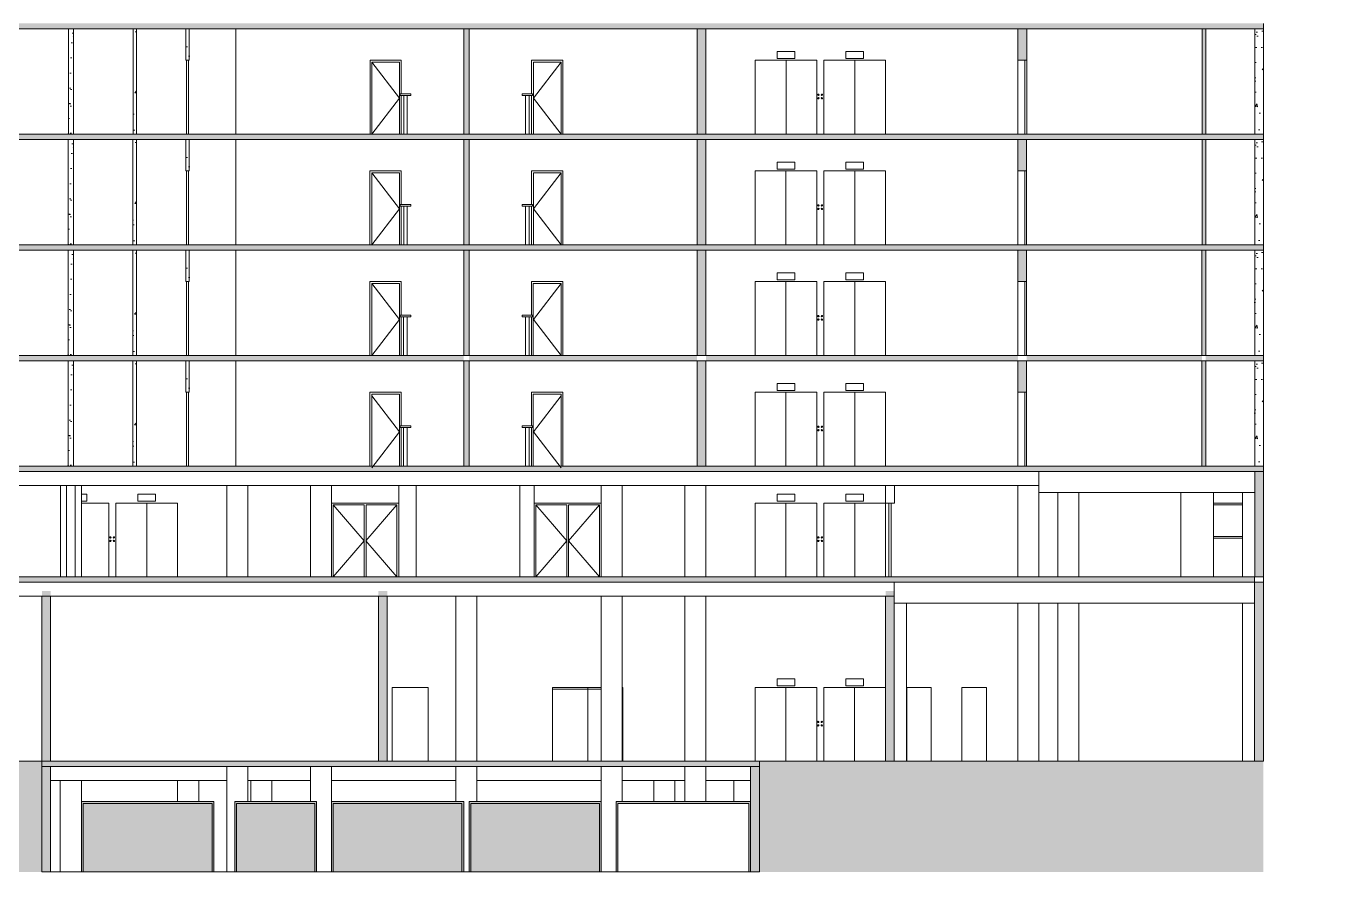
# Model space of a CAD drawing. Header units: millimetres. Extents: x 2878 to 6301, y 540 to 1980.
# Drawn here: x 3108.5 to 3145.62, y 945.48 to 969.55 of the extents above; entities that cross this region are included whole.
import ezdxf

# ---------------------------------------------------------------- set-up
doc = ezdxf.new("R2010")
doc.units = ezdxf.units.MM
doc.header["$LTSCALE"] = 4
for name, color, linetype, lineweight in [('ALVENARIA', 4, 'Continuous', 20), ('COTAS', 35, 'Continuous', 5), ('JANELA', 2, 'Continuous', 20), ('PILAR', 1, 'Continuous', 5), ('PORTA', 2, 'Continuous', 20)]:
    doc.layers.add(name, color=color, linetype=linetype, lineweight=lineweight)
pattern_1 = [(50, (255.081, -347.3159), (0.92914181, -0.08128934), [0.097155, -1.068705]), (355, (255.081, -347.3159), (-0.17974145, 0.9743899), [0.077724, -0.85496698]), (100.451445, (255.1584, -347.3227), (0.74940036, 0.89310053), [0.08256904, -0.90826025]), (46.1842, (255.081, -347.0568), (1.3825031, -0.21441587), [0.1457325, -1.6030575]), (96.63556, (255.1962, -347.0747), (1.2107611, 1.26187324), [0.1238536, -1.3623916]), (351.18415, (255.081, -347.0568), (1.2107611, 1.26187324), [0.11658583, -1.28244463]), (21, (255.21055, -347.1216), (0.7732334, -0.52155251), [0.097155, -1.068705]), (326, (255.21055, -347.1216), (0.31519034, 0.93935863), [0.077724, -0.854964]), (71.451445, (255.275, -347.1651), (1.08842374, 0.41780612), [0.08256904, -0.90825868]), (37.5, (255.081, -347.31592), (0.015751877, 0.431230698), [0, -0.8446008, 0, -0.867918, 0, -0.8582025]), (7.5, (255.081, -347.3159), (0.34078028, 0.51092093), [0, -0.4948428, 0, -0.8251698, 0, -0.3270885]), (327.5, (254.79214, -347.31592), (0.691512035, -0.029216594), [0, -0.32385, 0, -1.010412, 0, -1.340739]), (317.5, (254.6626, -347.3159), (0.75545883, 0.1296751), [0, -0.421005, 0, -0.6710172, 0, -0.952119])]
pattern_2 = [(50, (255.081, -344.1659), (0.92914181, -0.08128934), [0.097155, -1.068705]), (355, (255.081, -344.1659), (-0.17974145, 0.9743899), [0.077724, -0.85496698]), (100.451445, (255.1584, -344.1727), (0.74940036, 0.89310053), [0.08256904, -0.90826025]), (46.1842, (255.081, -343.9068), (1.3825031, -0.21441587), [0.1457325, -1.6030575]), (96.63556, (255.1962, -343.9247), (1.2107611, 1.26187324), [0.1238536, -1.3623916]), (351.18415, (255.081, -343.9068), (1.2107611, 1.26187324), [0.11658583, -1.28244463]), (21, (255.21055, -343.9716), (0.7732334, -0.52155251), [0.097155, -1.068705]), (326, (255.21055, -343.9716), (0.31519034, 0.93935863), [0.077724, -0.854964]), (71.451445, (255.275, -344.0151), (1.08842374, 0.41780612), [0.08256904, -0.90825868]), (37.5, (255.081, -344.16592), (0.015751877, 0.431230698), [0, -0.8446008, 0, -0.867918, 0, -0.8582025]), (7.5, (255.081, -344.1659), (0.34078028, 0.51092093), [0, -0.4948428, 0, -0.8251698, 0, -0.3270885]), (327.5, (254.79214, -344.16592), (0.691512035, -0.029216594), [0, -0.32385, 0, -1.010412, 0, -1.340739]), (317.5, (254.6626, -344.1659), (0.75545883, 0.1296751), [0, -0.421005, 0, -0.6710172, 0, -0.952119])]
pattern_3 = [(50, (255.0819, -341.0159), (0.92914181, -0.08128934), [0.097155, -1.068705]), (355, (255.0819, -341.0159), (-0.17974145, 0.9743899), [0.077724, -0.85496698]), (100.451445, (255.1593, -341.0227), (0.74940036, 0.89310053), [0.08256904, -0.90826025]), (46.1842, (255.0819, -340.7568), (1.3825031, -0.21441587), [0.1457325, -1.6030575]), (96.63556, (255.1971, -340.7747), (1.2107611, 1.26187324), [0.1238536, -1.3623916]), (351.18415, (255.0819, -340.7568), (1.2107611, 1.26187324), [0.11658583, -1.28244463]), (21, (255.2114, -340.8216), (0.7732334, -0.52155251), [0.097155, -1.068705]), (326, (255.2114, -340.8216), (0.31519034, 0.93935863), [0.077724, -0.854964]), (71.451445, (255.27585, -340.8651), (1.08842374, 0.41780612), [0.08256904, -0.90825868]), (37.5, (255.08188, -341.01592), (0.015751877, 0.431230698), [0, -0.8446008, 0, -0.867918, 0, -0.8582025]), (7.5, (255.0819, -341.0159), (0.34078028, 0.51092093), [0, -0.4948428, 0, -0.8251698, 0, -0.3270885]), (327.5, (254.793, -341.01592), (0.691512035, -0.029216594), [0, -0.32385, 0, -1.010412, 0, -1.340739]), (317.5, (254.66346, -341.0159), (0.75545883, 0.1296751), [0, -0.421005, 0, -0.6710172, 0, -0.952119])]
pattern_4 = [(50, (255.08275, -337.8659), (0.92914181, -0.08128934), [0.097155, -1.068705]), (355, (255.0827, -337.8659), (-0.17974145, 0.9743899), [0.077724, -0.85496698]), (100.451445, (255.1602, -337.8727), (0.74940036, 0.89310053), [0.08256904, -0.90826025]), (46.1842, (255.0827, -337.6068), (1.3825031, -0.21441587), [0.1457325, -1.6030575]), (96.63556, (255.198, -337.6247), (1.2107611, 1.26187324), [0.1238536, -1.3623916]), (351.18415, (255.0827, -337.6068), (1.2107611, 1.26187324), [0.11658583, -1.28244463]), (21, (255.2123, -337.6716), (0.7732334, -0.52155251), [0.097155, -1.068705]), (326, (255.2123, -337.6716), (0.31519034, 0.93935863), [0.077724, -0.854964]), (71.451445, (255.2767, -337.7151), (1.08842374, 0.41780612), [0.08256904, -0.90825868]), (37.5, (255.08275, -337.86592), (0.015751877, 0.431230698), [0, -0.8446008, 0, -0.867918, 0, -0.8582025]), (7.5, (255.08275, -337.8659), (0.34078028, 0.51092093), [0, -0.4948428, 0, -0.8251698, 0, -0.3270885]), (327.5, (254.79387, -337.86592), (0.691512035, -0.029216594), [0, -0.32385, 0, -1.010412, 0, -1.340739]), (317.5, (254.66433, -337.8659), (0.75545883, 0.1296751), [0, -0.421005, 0, -0.6710172, 0, -0.952119])]

msp = doc.modelspace()

# ---------------------------------------------------------------- hatches: boundary and pattern name
at = {"layer": 'COTAS'}
h = msp.add_hatch(dxfattribs=at)
h.set_pattern_fill('FLEX', color=9, scale=0.061)
h.set_pattern_definition([(0, (-325.8662, -279.77653), (0, 0.38735), [0.38735, -0.38735]), (45, (-325.47886, -279.77653), (3e-17, 0.38735), [0.0968375, -0.354120624, 0.0968375, -0.547795624])])
h.paths.add_polyline_path([(3129.292, 993.129), (3127.392, 993.129), (3127.392, 991.679), (3129.292, 991.679)])
h.paths.add_polyline_path([(3110.123, 945.479), (3113.789, 945.479), (3113.789, 947.429), (3110.123, 947.429)])
h.paths.add_polyline_path([(3114.488, 945.479), (3116.714, 945.479), (3116.714, 947.429), (3114.488, 947.429)])
h.paths.add_polyline_path([(3117.239, 945.479), (3120.898, 945.479), (3120.898, 947.429), (3117.239, 947.429)])
h.paths.add_polyline_path([(3121.149, 945.479), (3124.808, 945.479), (3124.808, 947.429), (3121.149, 947.429)])
h.paths.add_polyline_path([(3046.755, 991.679), (3048.655, 991.679), (3048.655, 993.129), (3046.755, 993.129)])
h.paths.add_polyline_path([(3061.381, 991.679), (3063.281, 991.679), (3063.281, 993.129), (3061.381, 993.129)])
at = {"layer": 'COTAS', "ltscale": 9}
h = msp.add_hatch(dxfattribs=at)
h.set_pattern_fill('AR-CONC', color=256, scale=0.0043)
h.set_pattern_definition([(50, (-59.3249, -212.6349), (0.78339408, -0.06853807), [0.081915, -0.901065]), (355, (-59.3249, -212.6349), (-0.15154671, 0.82154443), [0.065532, -0.72085451]), (100.451445, (-59.2596, -212.64064), (0.63184736, 0.75300633), [0.06961704, -0.76578805]), (46.1842, (-59.3249, -212.4165), (1.16563988, -0.180782), [0.1228725, -1.3515975]), (96.635558, (-59.2277, -212.4316), (1.02083778, 1.06393234), [0.1044256, -1.1486831]), (351.18415, (-59.3249, -212.4165), (1.02083778, 1.06393234), [0.09829786, -1.08127685]), (21, (-59.21566, -212.4711), (0.65194188, -0.43974035), [0.081915, -0.901065]), (326, (-59.21566, -212.4711), (0.26574872, 0.79200825), [0.065532, -0.720852]), (71.451445, (-59.1613, -212.50774), (0.9176906, 0.3522679), [0.06961704, -0.76578673]), (37.5, (-59.32488, -212.63493), (0.013280994, 0.363586667), [0, -0.7121144, 0, -0.731774, 0, -0.7235825]), (7.5, (-59.32488, -212.63493), (0.28732455, 0.43077647), [0, -0.4172204, 0, -0.6957314, 0, -0.2757805]), (327.5, (-59.56844, -212.63493), (0.58303956, -0.0246336), [0, -0.27305, 0, -0.851916, 0, -1.130427]), (317.5, (-59.67766, -212.63493), (0.63695548, 0.10933391), [0, -0.354965, 0, -0.5657596, 0, -0.802767])])
h.paths.add_polyline_path([(3143.704, 988.529), (3098.353, 988.529), (3098.353, 988.379), (3143.704, 988.379)])
h.paths.add_polyline_path([(3143.703, 985.379), (3098.352, 985.379), (3098.352, 985.229), (3143.703, 985.229)])
h.paths.add_polyline_path([(3143.702, 982.229), (3098.351, 982.229), (3098.351, 982.079), (3143.702, 982.079)])
h.paths.add_polyline_path([(3143.702, 979.079), (3098.351, 979.079), (3098.351, 978.929), (3143.702, 978.929)])
h.paths.add_polyline_path([(3098.601, 982.079), (3098.351, 982.079), (3098.351, 979.079), (3098.601, 979.079)])
h.paths.add_polyline_path([(3098.601, 978.929), (3098.351, 978.929), (3098.351, 975.929), (3098.601, 975.929)])
h.paths.add_polyline_path([(3098.602, 985.229), (3098.352, 985.229), (3098.352, 982.229), (3098.602, 982.229)])
h.paths.add_polyline_path([(3098.603, 988.379), (3098.353, 988.379), (3098.353, 985.379), (3098.603, 985.379)])
h.paths.add_polyline_path([(3143.702, 969.629), (3098.35, 969.629), (3098.35, 969.479), (3143.702, 969.479)])
h.paths.add_polyline_path([(3098.6, 969.479), (3098.35, 969.479), (3098.35, 966.479), (3098.6, 966.479)])
h.paths.add_polyline_path([(3143.702, 972.779), (3098.351, 972.779), (3098.351, 972.629), (3143.702, 972.629)])
h.paths.add_polyline_path([(3098.601, 972.629), (3098.351, 972.629), (3098.351, 969.629), (3098.601, 969.629)])
h.paths.add_polyline_path([(3098.601, 975.779), (3098.351, 975.779), (3098.351, 972.779), (3098.601, 972.779)])
h.paths.add_polyline_path([(3143.702, 975.929), (3098.351, 975.929), (3098.351, 975.779), (3143.702, 975.779)])
h.paths.add_polyline_path([(3136.962, 966.479), (3136.712, 966.479), (3136.712, 965.429), (3136.962, 965.429)])
h.paths.add_polyline_path([(3142.056, 966.479), (3141.951, 966.479), (3141.951, 963.329), (3142.056, 963.329)])
h.paths.add_polyline_path([(3127.838, 966.479), (3127.588, 966.479), (3127.588, 963.329), (3127.838, 963.329)])
h.paths.add_polyline_path([(3121.101, 966.479), (3120.951, 966.479), (3120.951, 963.329), (3121.101, 963.329)])
h = msp.add_hatch(dxfattribs=at)
h.set_pattern_fill('AR-CONC', color=256, scale=0.0043)
h.set_pattern_definition([(50, (255.08275, -325.29616), (0.78339408, -0.06853807), [0.081915, -0.901065]), (355, (255.08275, -325.2962), (-0.15154671, 0.82154443), [0.065532, -0.72085451]), (100.451445, (255.148, -325.3019), (0.63184736, 0.75300633), [0.06961704, -0.76578805]), (46.1842, (255.0827, -325.0777), (1.16563988, -0.180782), [0.1228725, -1.3515975]), (96.635558, (255.1799, -325.0928), (1.02083778, 1.06393234), [0.1044256, -1.1486831]), (351.18415, (255.0827, -325.0777), (1.02083778, 1.06393234), [0.09829786, -1.08127685]), (21, (255.19197, -325.1323), (0.65194188, -0.43974035), [0.081915, -0.901065]), (326, (255.192, -325.1323), (0.26574872, 0.79200825), [0.065532, -0.720852]), (71.451445, (255.2463, -325.169), (0.9176906, 0.3522679), [0.06961704, -0.76578673]), (37.5, (255.08275, -325.29616), (0.013280994, 0.363586667), [0, -0.7121144, 0, -0.731774, 0, -0.7235825]), (7.5, (255.08275, -325.29616), (0.28732455, 0.43077647), [0, -0.4172204, 0, -0.6957314, 0, -0.2757805]), (327.5, (254.83919, -325.29616), (0.58303956, -0.0246336), [0, -0.27305, 0, -0.851916, 0, -1.130427]), (317.5, (254.72997, -325.29616), (0.63695548, 0.10933391), [0, -0.354965, 0, -0.5657596, 0, -0.802767])])
h.paths.add_polyline_path([(3136.963, 969.629), (3136.713, 969.629), (3136.713, 968.579), (3136.963, 968.579)])
h.paths.add_polyline_path([(3142.057, 969.629), (3141.952, 969.629), (3141.952, 966.479), (3142.057, 966.479)])
h.paths.add_polyline_path([(3127.839, 969.629), (3127.589, 969.629), (3127.589, 966.479), (3127.839, 966.479)])
h.paths.add_polyline_path([(3121.101, 969.629), (3120.951, 969.629), (3120.951, 966.479), (3121.101, 966.479)])
h = msp.add_hatch(dxfattribs=at)
h.set_pattern_fill('AR-CONC', color=256, scale=0.0043)
h.set_pattern_definition([(50, (-325.8662, -279.7765), (0.78339408, -0.06853807), [0.081915, -0.901065]), (355, (-325.8662, -279.7765), (-0.15154671, 0.82154443), [0.065532, -0.72085451]), (100.451445, (-325.8009, -279.78224), (0.63184736, 0.75300633), [0.06961704, -0.76578805]), (46.1842, (-325.8662, -279.5581), (1.16563988, -0.180782), [0.1228725, -1.3515975]), (96.635558, (-325.7691, -279.5732), (1.02083778, 1.06393234), [0.1044256, -1.1486831]), (351.18415, (-325.8662, -279.5581), (1.02083778, 1.06393234), [0.09829786, -1.08127685]), (21, (-325.757, -279.6127), (0.65194188, -0.43974035), [0.081915, -0.901065]), (326, (-325.757, -279.6127), (0.26574872, 0.79200825), [0.065532, -0.720852]), (71.451445, (-325.7027, -279.64935), (0.9176906, 0.3522679), [0.06961704, -0.76578673]), (37.5, (-325.8662, -279.77653), (0.013280994, 0.363586667), [0, -0.7121144, 0, -0.731774, 0, -0.7235825]), (7.5, (-325.8662, -279.77653), (0.28732455, 0.43077647), [0, -0.4172204, 0, -0.6957314, 0, -0.2757805]), (327.5, (-326.10977, -279.77653), (0.58303956, -0.0246336), [0, -0.27305, 0, -0.851916, 0, -1.130427]), (317.5, (-326.219, -279.77653), (0.63695548, 0.10933391), [0, -0.354965, 0, -0.5657596, 0, -0.802767])])
h.paths.add_polyline_path([(3129.358, 948.629), (3108.948, 948.629), (3108.948, 948.479), (3129.358, 948.479)])
h.paths.add_polyline_path([(3120.948, 947.479), (3117.189, 947.479), (3117.189, 945.479), (3117.239, 945.479), (3117.239, 947.429), (3120.898, 947.429), (3120.898, 945.479), (3120.948, 945.479)])
h.paths.add_polyline_path([(3124.858, 947.479), (3121.099, 947.479), (3121.099, 945.479), (3121.149, 945.479), (3121.149, 947.429), (3124.808, 947.429), (3124.808, 945.479), (3124.858, 945.479)])
h.paths.add_polyline_path([(3129.107, 947.479), (3125.283, 947.479), (3125.283, 945.479), (3125.333, 945.479), (3125.333, 947.429), (3129.057, 947.429), (3129.057, 945.479), (3129.107, 945.479)])
h.paths.add_polyline_path([(3109.197, 948.479), (3108.948, 948.479), (3108.948, 945.479), (3109.197, 945.479)])
h.paths.add_polyline_path([(3113.839, 947.479), (3110.073, 947.479), (3110.073, 945.479), (3110.123, 945.479), (3110.123, 947.429), (3113.789, 947.429), (3113.789, 945.479), (3113.839, 945.479)])
h.paths.add_polyline_path([(3116.764, 947.479), (3114.438, 947.479), (3114.438, 945.479), (3114.488, 945.479), (3114.488, 947.429), (3116.714, 947.429), (3116.714, 945.479), (3116.764, 945.479)])
h.paths.add_polyline_path([(3129.358, 948.479), (3129.107, 948.479), (3129.107, 945.479), (3129.358, 945.479)])
h.paths.add_polyline_path([(3143.698, 953.729), (3143.448, 953.729), (3143.448, 948.629), (3143.698, 948.629)])
h.paths.add_polyline_path([(3098.596, 953.729), (3098.347, 953.729), (3098.347, 948.629), (3098.596, 948.629)])
h.paths.add_polyline_path([(3109.196, 953.479), (3108.947, 953.479), (3108.947, 948.629), (3109.196, 948.629)])
h.paths.add_polyline_path([(3118.772, 953.479), (3118.522, 953.479), (3118.522, 948.629), (3118.772, 948.629)])
h.paths.add_polyline_path([(3133.198, 953.479), (3132.948, 953.479), (3132.948, 948.629), (3133.198, 948.629)])
h.paths.add_polyline_path([(3143.699, 957.029), (3098.347, 957.029), (3098.347, 956.879), (3121.098, 956.879), (3143.699, 956.879)])
h.paths.add_polyline_path([(3143.7, 960.179), (3098.348, 960.179), (3098.348, 960.029), (3143.7, 960.029)])
h.paths.add_polyline_path([(3143.7, 963.329), (3098.348, 963.329), (3098.348, 963.179), (3143.7, 963.179)])
h.paths.add_polyline_path([(3143.701, 966.479), (3098.349, 966.479), (3098.349, 966.329), (3143.701, 966.329)])
h.paths.add_polyline_path([(3143.448, 953.879), (3098.347, 953.879), (3098.347, 953.729), (3143.448, 953.729)])
h.paths.add_polyline_path([(3143.699, 956.879), (3143.449, 956.879), (3143.449, 953.879), (3143.699, 953.879)])
h.paths.add_polyline_path([(3098.597, 956.879), (3098.347, 956.879), (3098.347, 953.879), (3098.597, 953.879)])
h.paths.add_polyline_path([(3098.598, 960.029), (3098.348, 960.029), (3098.348, 957.029), (3098.598, 957.029)])
h.paths.add_polyline_path([(3098.598, 963.179), (3098.348, 963.179), (3098.348, 960.179), (3098.598, 960.179)])
h.paths.add_polyline_path([(3098.599, 966.329), (3098.349, 966.329), (3098.349, 963.329), (3098.599, 963.329)])
h.paths.add_polyline_path([(3136.962, 960.179), (3136.712, 960.179), (3136.712, 959.129), (3136.962, 959.129)])
h.paths.add_polyline_path([(3142.055, 960.179), (3141.95, 960.179), (3141.95, 957.029), (3142.055, 957.029)])
h.paths.add_polyline_path([(3127.838, 960.179), (3127.588, 960.179), (3127.588, 957.029), (3127.838, 957.029)])
h.paths.add_polyline_path([(3121.1, 960.179), (3120.95, 960.179), (3120.95, 957.029), (3121.1, 957.029)])
h = msp.add_hatch(dxfattribs=at)
h.set_pattern_fill('AR-CONC', color=256, scale=0.0043)
h.set_pattern_definition([(50, (255.081, -331.59616), (0.78339408, -0.06853807), [0.081915, -0.901065]), (355, (255.081, -331.5962), (-0.15154671, 0.82154443), [0.065532, -0.72085451]), (100.451445, (255.1463, -331.6019), (0.63184736, 0.75300633), [0.06961704, -0.76578805]), (46.1842, (255.081, -331.3777), (1.16563988, -0.180782), [0.1228725, -1.3515975]), (96.635558, (255.1781, -331.3928), (1.02083778, 1.06393234), [0.1044256, -1.1486831]), (351.18415, (255.081, -331.3777), (1.02083778, 1.06393234), [0.09829786, -1.08127685]), (21, (255.1902, -331.4323), (0.65194188, -0.43974035), [0.081915, -0.901065]), (326, (255.1902, -331.4323), (0.26574872, 0.79200825), [0.065532, -0.720852]), (71.451445, (255.24456, -331.469), (0.9176906, 0.3522679), [0.06961704, -0.76578673]), (37.5, (255.081, -331.59616), (0.013280994, 0.363586667), [0, -0.7121144, 0, -0.731774, 0, -0.7235825]), (7.5, (255.081, -331.59616), (0.28732455, 0.43077647), [0, -0.4172204, 0, -0.6957314, 0, -0.2757805]), (327.5, (254.83745, -331.59616), (0.58303956, -0.0246336), [0, -0.27305, 0, -0.851916, 0, -1.130427]), (317.5, (254.72823, -331.59616), (0.63695548, 0.10933391), [0, -0.354965, 0, -0.5657596, 0, -0.802767])])
h.paths.add_polyline_path([(3136.962, 963.329), (3136.712, 963.329), (3136.712, 962.279), (3136.962, 962.279)])
h.paths.add_polyline_path([(3142.055, 963.329), (3141.95, 963.329), (3141.95, 960.179), (3142.055, 960.179)])
h.paths.add_polyline_path([(3127.838, 963.329), (3127.588, 963.329), (3127.588, 960.179), (3127.838, 960.179)])
h.paths.add_polyline_path([(3121.1, 963.329), (3120.95, 963.329), (3120.95, 960.179), (3121.1, 960.179)])
at = {"layer": 'COTAS'}
h = msp.add_hatch(color=9, dxfattribs=at)
h.dxf.hatch_style = 1
h.paths.add_polyline_path([(3168.473, 948.629), (3160.178, 948.629), (3160.178, 945.479), (3168.473, 945.479)])
h.paths.add_polyline_path([(3043.04, 948.629), (3027.538, 948.629), (3027.538, 945.479), (3043.04, 945.479)])
h.paths.add_polyline_path([(3077.791, 948.629), (3063.45, 948.629), (3063.45, 945.479), (3077.791, 945.479)])
h.paths.add_polyline_path([(3108.948, 948.629), (3093.446, 948.629), (3093.446, 945.479), (3108.948, 945.479)])
h.paths.add_polyline_path([(3143.698, 948.629), (3129.358, 948.629), (3129.358, 945.479), (3143.698, 945.479)])
at = {"layer": 'PORTA', "ltscale": 9}
h = msp.add_hatch(dxfattribs=at)
h.set_pattern_fill('AR-CONC', color=256, scale=0.0051)
h.set_pattern_definition(pattern_4)
h.paths.add_polyline_path([(3111.641, 969.629), (3111.541, 969.629), (3111.541, 966.479), (3111.641, 966.479)])
h = msp.add_hatch(dxfattribs=at)
h.set_pattern_fill('AR-CONC', color=256, scale=0.0051)
h.set_pattern_definition([(50, (261.7142, -325.29616), (0.92914181, -0.08128934), [0.097155, -1.068705]), (355, (261.7142, -325.2962), (-0.17974145, 0.9743899), [0.077724, -0.85496698]), (100.451445, (261.7916, -325.3029), (0.74940036, 0.89310053), [0.08256904, -0.90826025]), (46.1842, (261.7142, -325.0371), (1.3825031, -0.21441587), [0.1457325, -1.6030575]), (96.63556, (261.8294, -325.055), (1.2107611, 1.26187324), [0.1238536, -1.3623916]), (351.18415, (261.7142, -325.0371), (1.2107611, 1.26187324), [0.11658583, -1.28244463]), (21, (261.8437, -325.10185), (0.7732334, -0.52155251), [0.097155, -1.068705]), (326, (261.8437, -325.10185), (0.31519034, 0.93935863), [0.077724, -0.854964]), (71.451445, (261.9081, -325.1453), (1.08842374, 0.41780612), [0.08256904, -0.90825868]), (37.5, (261.71416, -325.29616), (0.015751877, 0.4312307), [0, -0.8446008, 0, -0.867918, 0, -0.8582025]), (7.5, (261.71416, -325.29616), (0.34078028, 0.51092093), [0, -0.4948428, 0, -0.8251698, 0, -0.3270885]), (327.5, (261.4253, -325.29616), (0.691512035, -0.029216594), [0, -0.32385, 0, -1.010412, 0, -1.340739]), (317.5, (261.29575, -325.29616), (0.75545883, 0.1296751), [0, -0.421005, 0, -0.6710172, 0, -0.952119])])
h.paths.add_polyline_path([(3113.142, 969.629), (3113.041, 969.629), (3113.041, 968.579), (3113.041, 968.579), (3113.142, 968.579)])
h = msp.add_hatch(dxfattribs=at)
h.set_pattern_fill('AR-CONC', color=256, scale=0.0051)
h.set_pattern_definition(pattern_4)
h.paths.add_polyline_path([(3143.702, 969.629), (3143.452, 969.629), (3143.452, 966.479), (3143.702, 966.479)])
h = msp.add_hatch(dxfattribs=at)
h.set_pattern_fill('AR-CONC', color=256, scale=0.0051)
h.set_pattern_definition(pattern_4)
h.paths.add_polyline_path([(3109.851, 969.479), (3109.701, 969.479), (3109.701, 966.479), (3109.851, 966.479)])
h = msp.add_hatch(dxfattribs=at)
h.set_pattern_fill('AR-CONC', color=256, scale=0.0051)
h.set_pattern_definition(pattern_3)
h.paths.add_polyline_path([(3109.85, 966.329), (3109.7, 966.329), (3109.7, 963.329), (3109.85, 963.329)])
h = msp.add_hatch(dxfattribs=at)
h.set_pattern_fill('AR-CONC', color=256, scale=0.0051)
h.set_pattern_definition(pattern_3)
h.paths.add_polyline_path([(3111.64, 966.479), (3111.54, 966.479), (3111.54, 963.329), (3111.64, 963.329)])
h = msp.add_hatch(dxfattribs=at)
h.set_pattern_fill('AR-CONC', color=256, scale=0.0051)
h.set_pattern_definition([(50, (261.7133, -328.44616), (0.92914181, -0.08128934), [0.097155, -1.068705]), (355, (261.7133, -328.4462), (-0.17974145, 0.9743899), [0.077724, -0.85496698]), (100.451445, (261.7907, -328.4529), (0.74940036, 0.89310053), [0.08256904, -0.90826025]), (46.1842, (261.7133, -328.1871), (1.3825031, -0.21441587), [0.1457325, -1.6030575]), (96.63556, (261.8285, -328.205), (1.2107611, 1.26187324), [0.1238536, -1.3623916]), (351.18415, (261.7133, -328.1871), (1.2107611, 1.26187324), [0.11658583, -1.28244463]), (21, (261.8428, -328.25185), (0.7732334, -0.52155251), [0.097155, -1.068705]), (326, (261.8428, -328.25185), (0.31519034, 0.93935863), [0.077724, -0.854964]), (71.451445, (261.9073, -328.2953), (1.08842374, 0.41780612), [0.08256904, -0.90825868]), (37.5, (261.7133, -328.44616), (0.015751877, 0.4312307), [0, -0.8446008, 0, -0.867918, 0, -0.8582025]), (7.5, (261.7133, -328.44616), (0.34078028, 0.51092093), [0, -0.4948428, 0, -0.8251698, 0, -0.3270885]), (327.5, (261.42442, -328.44616), (0.691512035, -0.029216594), [0, -0.32385, 0, -1.010412, 0, -1.340739]), (317.5, (261.2949, -328.44616), (0.75545883, 0.1296751), [0, -0.421005, 0, -0.6710172, 0, -0.952119])])
h.paths.add_polyline_path([(3113.141, 966.479), (3113.04, 966.479), (3113.04, 965.429), (3113.041, 965.429), (3113.141, 965.429)])
h = msp.add_hatch(dxfattribs=at)
h.set_pattern_fill('AR-CONC', color=256, scale=0.0051)
h.set_pattern_definition(pattern_3)
h.paths.add_polyline_path([(3143.701, 966.479), (3143.451, 966.479), (3143.451, 963.329), (3143.701, 963.329)])
h = msp.add_hatch(dxfattribs=at)
h.set_pattern_fill('AR-CONC', color=256, scale=0.0051)
h.set_pattern_definition(pattern_2)
h.paths.add_polyline_path([(3111.639, 963.329), (3111.539, 963.329), (3111.539, 960.179), (3111.639, 960.179)])
h = msp.add_hatch(dxfattribs=at)
h.set_pattern_fill('AR-CONC', color=256, scale=0.0051)
h.set_pattern_definition([(50, (261.7124, -331.59616), (0.92914181, -0.08128934), [0.097155, -1.068705]), (355, (261.7124, -331.5962), (-0.17974145, 0.9743899), [0.077724, -0.85496698]), (100.451445, (261.7899, -331.6029), (0.74940036, 0.89310053), [0.08256904, -0.90826025]), (46.1842, (261.7124, -331.3371), (1.3825031, -0.21441587), [0.1457325, -1.6030575]), (96.63556, (261.8276, -331.355), (1.2107611, 1.26187324), [0.1238536, -1.3623916]), (351.18415, (261.7124, -331.3371), (1.2107611, 1.26187324), [0.11658583, -1.28244463]), (21, (261.842, -331.40185), (0.7732334, -0.52155251), [0.097155, -1.068705]), (326, (261.842, -331.40185), (0.31519034, 0.93935863), [0.077724, -0.854964]), (71.451445, (261.9064, -331.4453), (1.08842374, 0.41780612), [0.08256904, -0.90825868]), (37.5, (261.71243, -331.59616), (0.015751877, 0.4312307), [0, -0.8446008, 0, -0.867918, 0, -0.8582025]), (7.5, (261.71243, -331.59616), (0.34078028, 0.51092093), [0, -0.4948428, 0, -0.8251698, 0, -0.3270885]), (327.5, (261.42355, -331.59616), (0.691512035, -0.029216594), [0, -0.32385, 0, -1.010412, 0, -1.340739]), (317.5, (261.294, -331.59616), (0.75545883, 0.1296751), [0, -0.421005, 0, -0.6710172, 0, -0.952119])])
h.paths.add_polyline_path([(3113.14, 963.329), (3113.04, 963.329), (3113.04, 962.279), (3113.04, 962.279), (3113.14, 962.279)])
h = msp.add_hatch(dxfattribs=at)
h.set_pattern_fill('AR-CONC', color=256, scale=0.0051)
h.set_pattern_definition(pattern_2)
h.paths.add_polyline_path([(3143.7, 963.329), (3143.45, 963.329), (3143.45, 960.179), (3143.7, 960.179)])
h = msp.add_hatch(dxfattribs=at)
h.set_pattern_fill('AR-CONC', color=256, scale=0.0051)
h.set_pattern_definition(pattern_2)
h.paths.add_polyline_path([(3109.849, 963.179), (3109.699, 963.179), (3109.699, 960.179), (3109.849, 960.179)])
h = msp.add_hatch(dxfattribs=at)
h.set_pattern_fill('AR-CONC', color=256, scale=0.0051)
h.set_pattern_definition(pattern_1)
h.paths.add_polyline_path([(3109.849, 960.029), (3109.699, 960.029), (3109.699, 957.029), (3109.849, 957.029)])
h = msp.add_hatch(dxfattribs=at)
h.set_pattern_fill('AR-CONC', color=256, scale=0.0051)
h.set_pattern_definition(pattern_1)
h.paths.add_polyline_path([(3111.639, 960.179), (3111.539, 960.179), (3111.539, 957.029), (3111.639, 957.029)])
h = msp.add_hatch(dxfattribs=at)
h.set_pattern_fill('AR-CONC', color=256, scale=0.0051)
h.set_pattern_definition([(50, (261.7124, -334.74616), (0.92914181, -0.08128934), [0.097155, -1.068705]), (355, (261.7124, -334.7462), (-0.17974145, 0.9743899), [0.077724, -0.85496698]), (100.451445, (261.7899, -334.7529), (0.74940036, 0.89310053), [0.08256904, -0.90826025]), (46.1842, (261.7124, -334.4871), (1.3825031, -0.21441587), [0.1457325, -1.6030575]), (96.63556, (261.8276, -334.505), (1.2107611, 1.26187324), [0.1238536, -1.3623916]), (351.18415, (261.7124, -334.4871), (1.2107611, 1.26187324), [0.11658583, -1.28244463]), (21, (261.842, -334.55185), (0.7732334, -0.52155251), [0.097155, -1.068705]), (326, (261.842, -334.55185), (0.31519034, 0.93935863), [0.077724, -0.854964]), (71.451445, (261.9064, -334.5953), (1.08842374, 0.41780612), [0.08256904, -0.90825868]), (37.5, (261.71243, -334.74616), (0.015751877, 0.4312307), [0, -0.8446008, 0, -0.867918, 0, -0.8582025]), (7.5, (261.71243, -334.74616), (0.34078028, 0.51092093), [0, -0.4948428, 0, -0.8251698, 0, -0.3270885]), (327.5, (261.42355, -334.74616), (0.691512035, -0.029216594), [0, -0.32385, 0, -1.010412, 0, -1.340739]), (317.5, (261.294, -334.74616), (0.75545883, 0.1296751), [0, -0.421005, 0, -0.6710172, 0, -0.952119])])
h.paths.add_polyline_path([(3113.14, 960.179), (3113.04, 960.179), (3113.04, 959.129), (3113.04, 959.129), (3113.14, 959.129)])
h = msp.add_hatch(dxfattribs=at)
h.set_pattern_fill('AR-CONC', color=256, scale=0.0051)
h.set_pattern_definition(pattern_1)
h.paths.add_polyline_path([(3143.7, 960.179), (3143.45, 960.179), (3143.45, 957.029), (3143.7, 957.029)])

# ---------------------------------------------------------------- linework, layer by layer
at = {"layer": 'ALVENARIA', "ltscale": 9}
for p, q in [((3143.702, 969.629), (3143.702, 966.479)), ((3109.701, 969.479), (3109.701, 966.479)), ((3109.851, 969.479), (3109.851, 966.479)), ((3111.541, 969.479), (3111.541, 966.479)), ((3111.641, 969.479), (3111.641, 966.479)), ((3113.041, 969.479), (3113.041, 968.579)), ((3113.041, 968.579), (3113.041, 969.479)), ((3113.141, 968.579), (3113.141, 969.479)), ((3114.463, 969.479), (3114.463, 966.479)), ((3120.951, 969.479), (3120.951, 966.479)), ((3121.101, 969.479), (3121.101, 966.479)), ((3127.589, 969.479), (3127.589, 966.479)), ((3127.839, 969.479), (3127.839, 966.479)), ((3136.713, 969.479), (3136.713, 968.579)), ((3136.963, 969.479), (3136.963, 968.579)), ((3141.952, 969.479), (3141.952, 966.479)), ((3142.057, 969.479), (3142.057, 966.479)), ((3143.452, 969.479), (3143.452, 966.479)), ((3113.041, 968.579), (3113.141, 968.579)), ((3136.713, 968.579), (3136.963, 968.579)), ((3109.7, 966.329), (3109.7, 963.329)), ((3109.85, 966.329), (3109.85, 963.329)), ((3111.54, 966.329), (3111.54, 963.329)), ((3111.64, 966.329), (3111.64, 963.329)), ((3113.04, 966.329), (3113.04, 965.429)), ((3113.04, 965.429), (3113.04, 966.329)), ((3113.141, 965.429), (3113.141, 966.329)), ((3114.462, 966.329), (3114.462, 963.329)), ((3120.951, 966.329), (3120.951, 963.329)), ((3121.101, 966.329), (3121.101, 963.329)), ((3127.588, 966.329), (3127.588, 963.329)), ((3127.838, 966.329), (3127.838, 963.329)), ((3136.712, 966.329), (3136.712, 965.429)), ((3136.962, 966.329), (3136.962, 965.429)), ((3141.951, 966.329), (3141.951, 963.329)), ((3142.056, 966.329), (3142.056, 963.329)), ((3143.451, 966.329), (3143.451, 963.329)), ((3143.701, 966.479), (3143.701, 963.329)), ((3113.04, 965.429), (3113.141, 965.429)), ((3136.712, 965.429), (3136.962, 965.429)), ((3143.7, 963.329), (3143.7, 960.179)), ((3109.699, 963.179), (3109.699, 960.179)), ((3109.849, 963.179), (3109.849, 960.179)), ((3111.539, 963.179), (3111.539, 960.179)), ((3111.639, 963.179), (3111.639, 960.179)), ((3113.04, 963.179), (3113.04, 962.279)), ((3113.04, 962.279), (3113.04, 963.179)), ((3113.14, 962.279), (3113.14, 963.179)), ((3114.461, 963.179), (3114.461, 960.179)), ((3120.95, 963.179), (3120.95, 960.179)), ((3121.1, 963.179), (3121.1, 960.179)), ((3127.588, 963.179), (3127.588, 960.179)), ((3127.838, 963.179), (3127.838, 960.179)), ((3136.712, 963.179), (3136.712, 962.279)), ((3136.962, 963.179), (3136.962, 962.279)), ((3141.95, 963.179), (3141.95, 960.179)), ((3142.055, 963.179), (3142.055, 960.179)), ((3143.45, 963.179), (3143.45, 960.179)), ((3113.04, 962.279), (3113.14, 962.279)), ((3136.712, 962.279), (3136.962, 962.279)), ((3109.699, 960.029), (3109.699, 957.029)), ((3109.849, 960.029), (3109.849, 957.029)), ((3111.539, 960.029), (3111.539, 957.029)), ((3111.639, 960.029), (3111.639, 957.029)), ((3113.04, 960.029), (3113.04, 959.129)), ((3113.04, 959.129), (3113.04, 960.029)), ((3113.14, 959.129), (3113.14, 960.029)), ((3114.461, 960.029), (3114.461, 957.029)), ((3120.95, 960.029), (3120.95, 957.029)), ((3121.1, 960.029), (3121.1, 957.029)), ((3127.588, 960.029), (3127.588, 957.029)), ((3127.838, 960.029), (3127.838, 957.029)), ((3136.712, 960.029), (3136.712, 959.129)), ((3136.962, 960.029), (3136.962, 959.129)), ((3141.95, 960.029), (3141.95, 957.029)), ((3142.055, 960.029), (3142.055, 957.029)), ((3143.45, 960.029), (3143.45, 957.029)), ((3143.7, 960.179), (3143.7, 957.029)), ((3113.04, 959.129), (3113.14, 959.129)), ((3136.712, 959.129), (3136.962, 959.129)), ((3143.699, 957.029), (3143.699, 953.879)), ((3143.449, 956.879), (3143.449, 953.879)), ((3109.649, 956.479), (3109.649, 953.879)), ((3109.899, 956.479), (3109.899, 953.879)), ((3119.098, 956.479), (3119.098, 953.879)), ((3119.598, 956.479), (3119.598, 953.879)), ((3122.548, 956.479), (3122.548, 953.879)), ((3122.948, 956.479), (3122.948, 953.879)), ((3132.949, 956.479), (3132.947, 955.979)), ((3133.199, 956.479), (3133.199, 955.979)), ((3141.35, 956.279), (3141.35, 953.879)), ((3142.274, 956.279), (3142.274, 953.879)), ((3132.949, 955.979), (3133.199, 955.979)), ((3133.198, 953.729), (3133.198, 948.629)), ((3143.448, 953.879), (3143.448, 948.629)), ((3143.698, 953.879), (3143.698, 948.629)), ((3108.947, 953.329), (3108.947, 948.629)), ((3118.522, 953.329), (3118.522, 948.629)), ((3118.772, 953.329), (3118.772, 948.629)), ((3132.948, 953.329), (3132.948, 948.629))]:
    msp.add_line(p, q, dxfattribs=at)
at = {"layer": 'ALVENARIA'}
for p, q in [((3098.349, 969.479), (3143.702, 969.479)), ((3098.348, 966.479), (3143.701, 966.479)), ((3098.348, 966.329), (3143.701, 966.329)), ((3098.349, 966.479), (3143.702, 966.479)), ((3098.347, 963.329), (3143.7, 963.329)), ((3098.348, 963.329), (3143.701, 963.329)), ((3098.347, 963.179), (3143.7, 963.179)), ((3098.347, 960.179), (3143.7, 960.179)), ((3098.347, 960.179), (3143.7, 960.179)), ((3098.347, 960.029), (3143.7, 960.029)), ((3098.347, 957.029), (3121.098, 957.029)), ((3098.347, 957.029), (3143.7, 957.029)), ((3120.948, 957.029), (3143.699, 957.029)), ((3098.347, 956.879), (3121.098, 956.879)), ((3120.948, 956.879), (3143.699, 956.879)), ((3098.597, 956.479), (3137.311, 956.479)), ((3098.347, 953.879), (3119.846, 953.879)), ((3098.347, 953.879), (3143.699, 953.879)), ((3098.347, 953.729), (3143.698, 953.729)), ((3119.846, 953.879), (3143.698, 953.879)), ((3098.596, 953.329), (3133.198, 953.329)), ((3109.196, 953.329), (3109.196, 948.629)), ((3093.446, 948.629), (3143.698, 948.629)), ((3108.948, 948.629), (3108.948, 945.479)), ((3108.948, 948.629), (3129.358, 948.629)), ((3108.948, 948.479), (3129.358, 948.479)), ((3109.197, 948.479), (3109.197, 945.479)), ((3129.107, 948.479), (3129.107, 945.479)), ((3129.358, 948.629), (3129.358, 945.479)), ((3109.197, 948.079), (3114.21, 948.079)), ((3114.81, 948.079), (3116.589, 948.079)), ((3117.189, 948.079), (3120.723, 948.079)), ((3121.323, 948.079), (3124.858, 948.079)), ((3125.458, 948.079), (3127.237, 948.079)), ((3127.837, 948.079), (3129.107, 948.079)), ((3110.073, 947.479), (3110.073, 945.479)), ((3110.073, 947.479), (3113.839, 947.479)), ((3110.123, 947.429), (3110.123, 945.479)), ((3110.123, 947.429), (3113.789, 947.429)), ((3113.789, 947.429), (3113.789, 945.479)), ((3113.839, 947.479), (3113.839, 945.479)), ((3114.438, 947.479), (3114.438, 945.479)), ((3114.438, 947.479), (3116.764, 947.479)), ((3114.488, 947.429), (3114.488, 945.479)), ((3114.488, 947.429), (3116.714, 947.429)), ((3116.714, 947.429), (3116.714, 945.479)), ((3116.764, 947.479), (3116.764, 945.479)), ((3117.189, 947.479), (3117.189, 945.479)), ((3117.189, 947.479), (3120.948, 947.479)), ((3117.239, 947.429), (3117.239, 945.479)), ((3117.239, 947.429), (3120.898, 947.429)), ((3120.898, 947.429), (3120.898, 945.479)), ((3120.948, 947.479), (3120.948, 945.479)), ((3121.099, 947.479), (3121.099, 945.479)), ((3121.099, 947.479), (3124.858, 947.479)), ((3121.149, 947.429), (3121.149, 945.479)), ((3121.149, 947.429), (3124.808, 947.429)), ((3124.808, 947.429), (3124.808, 945.479)), ((3124.858, 947.479), (3124.858, 945.479)), ((3125.283, 947.479), (3125.283, 945.479)), ((3125.283, 947.479), (3129.107, 947.479)), ((3125.333, 947.429), (3125.333, 945.479)), ((3125.333, 947.429), (3129.057, 947.429)), ((3129.057, 947.429), (3129.057, 945.479)), ((3108.948, 945.479), (3129.358, 945.479))]:
    msp.add_line(p, q, dxfattribs=at)
at = {"layer": 'ALVENARIA', "color": 6}
msp.add_line((3137.311, 956.279), (3143.449, 956.279), dxfattribs=at)
at = {"layer": 'COTAS'}
for p, q in [((3118.336, 968.529), (3119.123, 967.504)), ((3123.717, 968.529), (3122.933, 967.504)), ((3119.123, 967.504), (3118.336, 966.479)), ((3122.933, 967.504), (3123.717, 966.479)), ((3118.336, 965.379), (3119.123, 964.354)), ((3123.717, 965.379), (3122.933, 964.354)), ((3119.123, 964.354), (3118.336, 963.329)), ((3122.933, 964.354), (3123.717, 963.329)), ((3118.336, 962.229), (3119.123, 961.204)), ((3123.717, 962.229), (3122.933, 961.204)), ((3119.123, 961.204), (3118.336, 960.179)), ((3122.933, 961.204), (3123.717, 960.179)), ((3118.336, 959.029), (3119.123, 958.004)), ((3123.717, 959.029), (3122.933, 958.004)), ((3119.123, 958.004), (3118.336, 956.979)), ((3122.933, 958.004), (3123.717, 956.979)), ((3117.238, 955.929), (3118.118, 954.904)), ((3119.048, 955.929), (3118.168, 954.904)), ((3122.998, 955.929), (3123.878, 954.904)), ((3124.808, 955.929), (3123.928, 954.904)), ((3118.118, 954.904), (3117.238, 953.879)), ((3118.168, 954.904), (3119.048, 953.879)), ((3123.878, 954.904), (3122.998, 953.879)), ((3123.928, 954.904), (3124.808, 953.879))]:
    msp.add_line(p, q, dxfattribs=at)
at = {"layer": 'COTAS', "ltscale": 9}
for p, q in [((3130.995, 968.579), (3129.239, 968.579)), ((3129.239, 968.579), (3129.239, 966.479)), ((3130.117, 968.579), (3130.117, 966.479)), ((3130.995, 968.579), (3130.995, 966.479)), ((3131.195, 968.579), (3131.195, 966.479)), ((3132.95, 968.579), (3131.195, 968.579)), ((3132.072, 968.579), (3132.072, 966.479)), ((3132.95, 968.579), (3132.951, 966.479)), ((3136.713, 968.579), (3136.713, 966.479)), ((3119.141, 967.629), (3119.141, 967.579)), ((3119.141, 967.629), (3119.441, 967.629)), ((3119.141, 967.579), (3119.441, 967.579)), ((3119.241, 967.579), (3119.241, 966.479)), ((3119.341, 967.579), (3119.341, 966.479)), ((3119.441, 967.629), (3119.441, 967.579)), ((3122.909, 967.629), (3122.609, 967.629)), ((3122.609, 967.629), (3122.609, 967.579)), ((3122.909, 967.579), (3122.609, 967.579)), ((3122.709, 967.579), (3122.709, 966.479)), ((3122.809, 967.579), (3122.809, 966.479)), ((3122.909, 967.629), (3122.909, 967.579)), ((3130.994, 965.429), (3129.238, 965.429)), ((3129.238, 965.429), (3129.238, 963.329)), ((3130.116, 965.429), (3130.116, 963.329)), ((3130.994, 965.429), (3130.994, 963.329)), ((3131.194, 965.429), (3131.194, 963.329)), ((3132.949, 965.429), (3131.194, 965.429)), ((3132.071, 965.429), (3132.071, 963.329)), ((3132.949, 965.429), (3132.95, 963.329)), ((3136.712, 965.429), (3136.712, 963.329)), ((3119.141, 964.479), (3119.141, 964.429)), ((3119.141, 964.479), (3119.441, 964.479)), ((3119.141, 964.429), (3119.441, 964.429)), ((3119.241, 964.429), (3119.241, 963.329)), ((3119.341, 964.429), (3119.341, 963.329)), ((3119.441, 964.479), (3119.441, 964.429)), ((3122.909, 964.479), (3122.609, 964.479)), ((3122.609, 964.479), (3122.609, 964.429)), ((3122.909, 964.429), (3122.609, 964.429)), ((3122.709, 964.429), (3122.709, 963.329)), ((3122.809, 964.429), (3122.809, 963.329)), ((3122.909, 964.479), (3122.909, 964.429)), ((3130.993, 962.279), (3129.237, 962.279)), ((3129.237, 962.279), (3129.237, 960.179)), ((3130.115, 962.279), (3130.115, 960.179)), ((3130.993, 962.279), (3130.993, 960.179)), ((3131.193, 962.279), (3131.193, 960.179)), ((3132.948, 962.279), (3131.193, 962.279)), ((3132.071, 962.279), (3132.071, 960.179)), ((3132.948, 962.279), (3132.949, 960.179)), ((3136.712, 962.279), (3136.712, 960.179)), ((3119.14, 961.329), (3119.14, 961.279)), ((3119.14, 961.329), (3119.44, 961.329)), ((3119.14, 961.279), (3119.44, 961.279)), ((3119.24, 961.279), (3119.24, 960.179)), ((3119.34, 961.279), (3119.34, 960.179)), ((3119.44, 961.329), (3119.44, 961.279)), ((3122.908, 961.329), (3122.608, 961.329)), ((3122.608, 961.329), (3122.608, 961.279)), ((3122.908, 961.279), (3122.608, 961.279)), ((3122.708, 961.279), (3122.708, 960.179)), ((3122.808, 961.279), (3122.808, 960.179)), ((3122.908, 961.329), (3122.908, 961.279)), ((3130.993, 959.129), (3129.237, 959.129)), ((3129.237, 959.129), (3129.237, 957.029)), ((3130.115, 959.129), (3130.115, 957.029)), ((3130.993, 959.129), (3130.993, 957.029)), ((3131.193, 959.129), (3131.193, 957.029)), ((3132.948, 959.129), (3131.193, 959.129)), ((3132.071, 959.129), (3132.071, 957.029)), ((3132.948, 959.129), (3132.949, 957.029)), ((3136.712, 959.129), (3136.712, 957.029)), ((3119.14, 958.179), (3119.14, 958.129)), ((3119.14, 958.179), (3119.44, 958.179)), ((3119.14, 958.129), (3119.44, 958.129)), ((3119.24, 958.129), (3119.24, 957.029)), ((3119.34, 958.129), (3119.34, 957.029)), ((3119.44, 958.179), (3119.44, 958.129)), ((3122.908, 958.179), (3122.608, 958.179)), ((3122.608, 958.179), (3122.608, 958.129)), ((3122.908, 958.129), (3122.608, 958.129)), ((3122.708, 958.129), (3122.708, 957.029)), ((3122.808, 958.129), (3122.808, 957.029)), ((3122.908, 958.179), (3122.908, 958.129)), ((3110.854, 955.979), (3110.074, 955.979)), ((3110.854, 955.979), (3110.854, 953.879)), ((3111.054, 955.979), (3111.054, 953.879)), ((3112.809, 955.979), (3111.054, 955.979)), ((3111.932, 955.979), (3111.932, 953.879)), ((3112.809, 955.979), (3112.81, 953.879)), ((3117.239, 955.929), (3117.239, 953.879)), ((3118.119, 955.929), (3118.119, 953.879)), ((3118.169, 955.929), (3118.169, 953.879)), ((3123.878, 955.929), (3123.878, 953.879)), ((3123.928, 955.929), (3123.928, 953.879)), ((3124.808, 955.929), (3124.808, 953.879)), ((3130.992, 955.979), (3129.236, 955.979)), ((3129.236, 955.979), (3129.236, 953.879)), ((3130.114, 955.979), (3130.114, 953.879)), ((3130.992, 955.979), (3130.992, 953.879)), ((3131.192, 955.979), (3131.192, 953.879)), ((3132.947, 955.979), (3131.192, 955.979)), ((3132.07, 955.979), (3132.07, 953.879)), ((3132.947, 955.979), (3132.948, 953.879)), ((3130.991, 950.729), (3129.235, 950.729)), ((3129.235, 950.729), (3129.235, 948.629)), ((3130.113, 950.729), (3130.113, 948.629)), ((3130.991, 950.729), (3130.991, 948.629)), ((3131.191, 950.729), (3131.191, 948.629)), ((3132.946, 950.729), (3131.191, 950.729)), ((3132.068, 950.729), (3132.068, 948.629)), ((3132.946, 950.729), (3132.947, 948.629))]:
    msp.add_line(p, q, dxfattribs=at)
at = {"layer": 'COTAS', "color": 6, "ltscale": 9}
for p, q in [((3137.849, 956.279), (3137.849, 953.879)), ((3138.449, 956.279), (3138.449, 953.879)), ((3143.099, 956.279), (3143.099, 953.879)), ((3137.848, 953.129), (3137.848, 948.629)), ((3138.448, 953.129), (3138.448, 948.629)), ((3143.098, 953.129), (3143.098, 948.629))]:
    msp.add_line(p, q, dxfattribs=at)
at = {"layer": 'COTAS', "ltscale": 9}
for centre in [(3131.039, 967.599), (3131.039, 967.499), (3131.139, 967.599), (3131.139, 967.499), (3131.038, 964.449), (3131.038, 964.349), (3131.138, 964.449), (3131.138, 964.349), (3131.037, 961.299), (3131.037, 961.199), (3131.137, 961.299), (3131.137, 961.199), (3131.037, 958.149), (3131.037, 958.049), (3131.137, 958.149), (3131.137, 958.049), (3110.898, 954.999), (3110.898, 954.899), (3110.998, 954.999), (3110.998, 954.899), (3131.036, 954.999), (3131.036, 954.899), (3131.136, 954.999), (3131.136, 954.899), (3131.035, 949.749), (3131.035, 949.649), (3131.135, 949.749), (3131.135, 949.649)]:
    msp.add_circle(centre, 0.02, dxfattribs=at)
at = {"layer": 'JANELA', "ltscale": 9}
for p, q in [((3142.274, 955.979), (3143.099, 955.979)), ((3142.274, 955.929), (3143.099, 955.929)), ((3142.274, 955.029), (3143.099, 955.029)), ((3142.274, 954.979), (3143.099, 954.979))]:
    msp.add_line(p, q, dxfattribs=at)
at = {"layer": 'PILAR', "ltscale": 9}
for p, q in [((3137.311, 956.879), (3137.311, 953.879)), ((3109.474, 956.479), (3109.474, 953.879)), ((3110.074, 956.479), (3110.074, 953.879)), ((3114.211, 956.479), (3114.211, 953.879)), ((3114.811, 956.479), (3114.811, 953.879)), ((3116.589, 956.479), (3116.589, 953.879)), ((3117.189, 956.479), (3117.189, 953.879)), ((3124.858, 956.479), (3124.858, 953.879)), ((3125.458, 956.479), (3125.458, 953.879)), ((3127.237, 956.479), (3127.237, 953.879)), ((3127.837, 956.479), (3127.837, 953.879)), ((3136.711, 956.479), (3136.711, 953.879)), ((3120.722, 953.329), (3120.722, 948.629)), ((3121.322, 953.329), (3121.322, 948.629)), ((3124.857, 953.329), (3124.857, 948.629)), ((3125.457, 953.329), (3125.457, 948.629)), ((3127.235, 953.329), (3127.235, 948.629)), ((3127.835, 953.329), (3127.835, 948.629)), ((3133.548, 953.129), (3133.548, 948.629)), ((3136.71, 953.129), (3136.71, 948.629)), ((3137.31, 953.129), (3137.31, 948.629))]:
    msp.add_line(p, q, dxfattribs=at)
at = {"layer": 'PILAR', "color": 6}
msp.add_line((3133.198, 953.129), (3143.448, 953.129), dxfattribs=at)
at = {"layer": 'PILAR'}
for p, q in [((3114.21, 948.479), (3114.21, 945.479)), ((3114.81, 948.479), (3114.81, 947.479)), ((3116.589, 948.479), (3116.589, 947.479)), ((3117.189, 948.479), (3117.189, 945.479)), ((3120.723, 948.479), (3120.723, 947.479)), ((3121.323, 948.479), (3121.323, 947.479)), ((3124.858, 948.479), (3124.858, 947.479)), ((3125.458, 948.479), (3125.458, 947.479)), ((3127.237, 948.479), (3127.237, 947.479)), ((3127.837, 948.479), (3127.837, 947.479)), ((3109.473, 948.079), (3109.473, 945.479)), ((3110.073, 948.079), (3110.073, 945.479)), ((3112.81, 948.079), (3112.81, 947.479)), ((3113.41, 948.079), (3113.41, 947.479)), ((3114.888, 948.079), (3114.888, 947.479)), ((3115.488, 948.079), (3115.488, 947.479)), ((3126.358, 948.079), (3126.358, 947.479)), ((3126.958, 948.079), (3126.958, 947.479)), ((3128.636, 948.079), (3128.636, 947.479))]:
    msp.add_line(p, q, dxfattribs=at)
at = {"layer": 'PORTA', "ltscale": 9}
for p, q in [((3113.041, 968.579), (3113.041, 968.579)), ((3113.066, 968.579), (3113.066, 966.479)), ((3113.116, 968.579), (3113.116, 966.479)), ((3118.283, 968.579), (3118.283, 966.479)), ((3118.283, 968.579), (3119.171, 968.579)), ((3118.333, 968.529), (3118.333, 966.479)), ((3118.333, 968.529), (3119.121, 968.529)), ((3119.121, 968.529), (3119.121, 966.479)), ((3119.171, 968.579), (3119.171, 967.629)), ((3122.88, 968.579), (3122.88, 967.629)), ((3123.768, 968.579), (3122.88, 968.579)), ((3122.93, 968.529), (3122.93, 966.479)), ((3123.718, 968.529), (3122.93, 968.529)), ((3123.718, 968.529), (3123.718, 966.479)), ((3123.768, 968.579), (3123.768, 966.479)), ((3136.913, 968.579), (3136.913, 966.479)), ((3136.963, 968.579), (3136.963, 966.479)), ((3119.171, 967.579), (3119.171, 966.479)), ((3122.88, 967.579), (3122.88, 966.479)), ((3113.04, 965.429), (3113.04, 965.429)), ((3113.066, 965.429), (3113.066, 963.329)), ((3113.116, 965.429), (3113.116, 963.329)), ((3118.282, 965.429), (3118.282, 963.329)), ((3118.282, 965.429), (3119.17, 965.429)), ((3118.332, 965.379), (3118.332, 963.329)), ((3118.332, 965.379), (3119.12, 965.379)), ((3119.12, 965.379), (3119.12, 963.329)), ((3119.17, 965.429), (3119.17, 964.479)), ((3122.879, 965.429), (3122.879, 964.479)), ((3123.767, 965.429), (3122.879, 965.429)), ((3122.929, 965.379), (3122.929, 963.329)), ((3123.717, 965.379), (3122.929, 965.379)), ((3123.717, 965.379), (3123.717, 963.329)), ((3123.767, 965.429), (3123.767, 963.329)), ((3136.912, 965.429), (3136.912, 963.329)), ((3136.962, 965.429), (3136.962, 963.329)), ((3119.17, 964.429), (3119.17, 963.329)), ((3122.879, 964.429), (3122.879, 963.329)), ((3113.04, 962.279), (3113.04, 962.279)), ((3113.065, 962.279), (3113.065, 960.179)), ((3113.115, 962.279), (3113.115, 960.179)), ((3118.281, 962.279), (3118.281, 960.179)), ((3118.281, 962.279), (3119.169, 962.279)), ((3118.331, 962.229), (3118.331, 960.179)), ((3118.331, 962.229), (3119.119, 962.229)), ((3119.119, 962.229), (3119.119, 960.179)), ((3119.169, 962.279), (3119.169, 961.329)), ((3122.878, 962.279), (3122.878, 961.329)), ((3123.766, 962.279), (3122.878, 962.279)), ((3122.928, 962.229), (3122.928, 960.179)), ((3123.716, 962.229), (3122.928, 962.229)), ((3123.716, 962.229), (3123.716, 960.179)), ((3123.766, 962.279), (3123.766, 960.179)), ((3136.912, 962.279), (3136.912, 960.179)), ((3136.962, 962.279), (3136.962, 960.179)), ((3119.169, 961.279), (3119.169, 960.179)), ((3122.878, 961.279), (3122.878, 960.179)), ((3113.04, 959.129), (3113.04, 959.129)), ((3113.065, 959.129), (3113.065, 957.029)), ((3113.115, 959.129), (3113.115, 957.029)), ((3118.281, 959.129), (3118.281, 957.029)), ((3118.281, 959.129), (3119.169, 959.129)), ((3119.169, 959.129), (3119.169, 958.179)), ((3122.878, 959.129), (3122.878, 958.179)), ((3123.766, 959.129), (3122.878, 959.129)), ((3123.766, 959.129), (3123.766, 957.029)), ((3136.912, 959.129), (3136.912, 957.029)), ((3136.962, 959.129), (3136.962, 957.029)), ((3118.331, 959.079), (3118.331, 957.029)), ((3118.331, 959.079), (3119.119, 959.079)), ((3119.119, 959.079), (3119.119, 957.029)), ((3122.928, 959.079), (3122.928, 957.029)), ((3123.716, 959.079), (3122.928, 959.079)), ((3123.716, 959.079), (3123.716, 957.029)), ((3119.169, 958.129), (3119.169, 957.029)), ((3122.878, 958.129), (3122.878, 957.029)), ((3133.044, 955.979), (3133.044, 953.879)), ((3133.104, 955.979), (3133.104, 953.879)), ((3133.549, 950.729), (3133.549, 948.629)), ((3134.249, 950.729), (3134.249, 948.629)), ((3135.119, 950.729), (3135.119, 948.629)), ((3135.819, 950.729), (3135.819, 948.629))]:
    msp.add_line(p, q, dxfattribs=at)
at = {"layer": 'PORTA'}
for p, q in [((3117.189, 955.979), (3119.098, 955.979)), ((3117.239, 955.929), (3118.119, 955.929)), ((3118.169, 955.929), (3119.048, 955.929)), ((3119.048, 955.929), (3119.048, 953.879)), ((3119.098, 955.979), (3119.098, 953.879)), ((3122.948, 955.979), (3122.948, 953.879)), ((3122.948, 955.979), (3124.858, 955.979)), ((3122.998, 955.929), (3123.878, 955.929)), ((3122.998, 955.929), (3122.998, 953.879)), ((3123.928, 955.929), (3124.808, 955.929)), ((3118.909, 950.729), (3118.909, 948.629)), ((3118.909, 950.729), (3119.934, 950.729)), ((3119.934, 950.729), (3119.934, 948.629)), ((3123.477, 950.729), (3123.477, 948.629)), ((3123.477, 950.729), (3124.857, 950.729)), ((3123.477, 950.679), (3124.857, 950.679)), ((3124.477, 950.729), (3124.477, 948.629)), ((3125.457, 950.729), (3125.477, 950.729)), ((3125.477, 950.729), (3125.477, 948.629)), ((3133.549, 950.729), (3134.249, 950.729)), ((3135.119, 950.729), (3135.819, 950.729))]:
    msp.add_line(p, q, dxfattribs=at)
at = {"layer": 'PORTA', "ltscale": 9}
for points in [[(3129.867, 968.829), (3130.367, 968.829), (3130.367, 968.629), (3129.867, 968.629)], [(3131.822, 968.829), (3132.322, 968.829), (3132.322, 968.629), (3131.822, 968.629)], [(3129.866, 965.679), (3130.366, 965.679), (3130.366, 965.479), (3129.866, 965.479)], [(3131.821, 965.679), (3132.321, 965.679), (3132.321, 965.479), (3131.821, 965.479)], [(3129.865, 962.529), (3130.365, 962.529), (3130.365, 962.329), (3129.865, 962.329)], [(3131.821, 962.529), (3132.321, 962.529), (3132.321, 962.329), (3131.821, 962.329)], [(3129.865, 959.379), (3130.365, 959.379), (3130.365, 959.179), (3129.865, 959.179)], [(3131.821, 959.379), (3132.321, 959.379), (3132.321, 959.179), (3131.821, 959.179)], [(3111.682, 956.229), (3112.182, 956.229), (3112.182, 956.029), (3111.682, 956.029)], [(3129.864, 956.229), (3130.364, 956.229), (3130.364, 956.029), (3129.864, 956.029)], [(3131.82, 956.229), (3132.32, 956.229), (3132.32, 956.029), (3131.82, 956.029)], [(3129.863, 950.979), (3130.363, 950.979), (3130.363, 950.779), (3129.863, 950.779)], [(3131.818, 950.979), (3132.318, 950.979), (3132.318, 950.779), (3131.818, 950.779)]]:
    msp.add_lwpolyline(points, close=True, dxfattribs=at)
msp.add_lwpolyline([(3110.074, 956.229), (3110.226, 956.229), (3110.226, 956.029), (3110.074, 956.029)], dxfattribs=at)

doc.saveas('drawing.dxf')
